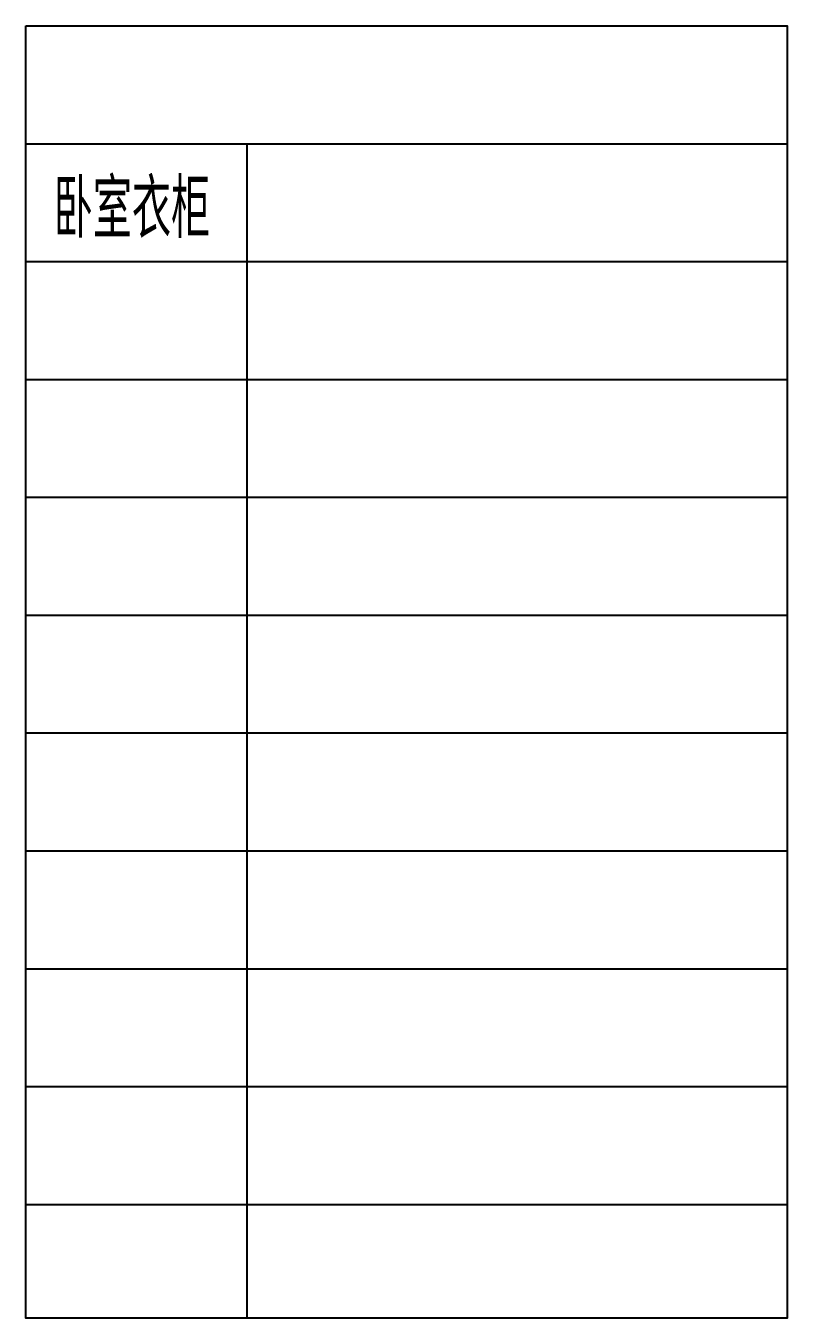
# Model space of a CAD drawing. Header units: millimetres. Extents: x -114775 to 99427, y -123028 to 12078.
# Drawn here: x 10267 to 15435, y -19182 to -10410 of the extents above; entities that cross this region are included whole.
import ezdxf

# ---------------------------------------------------------------- set-up
doc = ezdxf.new("R2010")
doc.units = ezdxf.units.MM
doc.header["$LTSCALE"] = 1000
doc.layers.add('A-FUR', color=8, linetype='CONTINUOUS', plot=False)
doc.layers.add('A-Lvtry', color=5, linetype='CONTINUOUS')
doc.layers.add('PUB_TEXT', color=7, linetype='CONTINUOUS')
doc.styles.get("Standard").update_dxf_attribs({"font": 'tssdeng.shx', "bigfont": 'tssdchn.shx'})

msp = doc.modelspace()

# ---------------------------------------------------------------- linework, layer by layer
at = {"layer": 'A-FUR'}
for p, q in [((10266.6, -11209.8), (15435.4, -11209.8)), ((11766.6, -11209.8), (11766.6, -19181.7)), ((10266.6, -12009.8), (15435.4, -12009.8)), ((10266.6, -12809.8), (15435.4, -12809.8)), ((10266.6, -13609.8), (15435.4, -13609.8)), ((10266.6, -14409.8), (15435.4, -14409.8)), ((10266.6, -15209.8), (15435.4, -15209.8)), ((10266.6, -16009.8), (15435.4, -16009.8)), ((10266.6, -16809.8), (15435.4, -16809.8)), ((10266.6, -17609.8), (15435.4, -17609.8)), ((10266.6, -18409.8), (15435.4, -18409.8))]:
    msp.add_line(p, q, dxfattribs=at)
msp.add_lwpolyline([(10266.6, -10409.8), (15435.4, -10409.8), (15435.4, -19181.7), (10266.6, -19181.7)], close=True, dxfattribs=at)
at = {"layer": 'A-Lvtry'}
msp.add_xline((8186.5, -20395.5), (1, 0), dxfattribs=at)

# ---------------------------------------------------------------- texts
at = {"layer": 'PUB_TEXT', "width": 0.7}
msp.add_text('卧室衣柜', height=400, dxfattribs=at).set_placement((10455, -11851))

doc.saveas('drawing.dxf')
